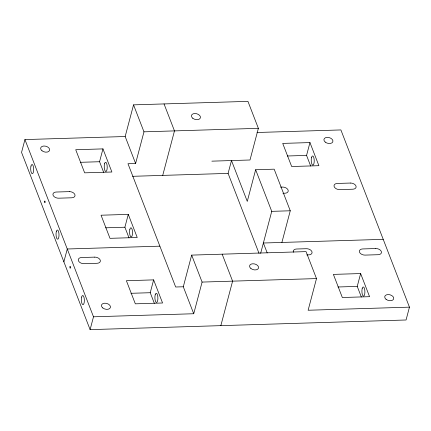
<?xml version="1.0" encoding="UTF-8"?>
<svg xmlns="http://www.w3.org/2000/svg" width="431" height="431" viewBox="0 0 431 431"><rect width="100%" height="100%" fill="white"/><g stroke="black" fill="none" stroke-linecap="round" stroke-linejoin="round"><path stroke-width="0.65" d="M24.939 139.579L93.495 316.796L193.729 313.741L183.299 286.771L175.67 287.003L127.98 163.721L135.609 163.484L125.173 136.519L24.939 139.579L21.55 152.412L90.106 329.634L406.061 319.991L409.45 307.152L340.894 129.936L257.016 132.495M63.874 261.827L67.268 248.994L159.874 246.166M103.672 172.346L99.561 161.727L102.955 148.889L75.716 149.724L84.659 172.836L111.893 172.007L102.955 148.889M125.173 136.519L133.54 104.857L247.938 101.366L258.368 128.336L250.002 159.993L211.874 161.156M90.106 329.634L93.495 316.796M135.609 163.484L143.97 131.827L133.54 104.857M129.004 237.842L124.898 227.218L128.287 214.385L101.053 215.214L109.991 238.332L137.23 237.503L128.287 214.385M162.724 175.39L174.48 130.895L164.044 103.93M154.341 303.338L150.236 292.714L153.625 279.881L126.385 280.71L135.329 303.828L162.568 302.993L153.625 279.881M183.299 286.771L191.66 255.109L306.058 251.618L316.494 278.588L308.127 310.245L409.45 307.152M259.02 253.342L228.091 173.397L231.485 160.558L247.281 201.396L255.642 169.739L274.164 169.173L290.262 210.781L281.896 242.443M193.729 313.741L202.096 282.079L191.66 255.109M220.844 325.642L232.6 281.147L222.17 254.182M260.658 253.299L271.74 211.346L255.642 169.739M310.676 166.027L306.565 155.408L309.959 142.575L282.72 143.404L291.663 166.517L318.897 165.687L309.959 142.575M361.345 297.018L357.24 286.394L360.628 273.561L333.389 274.391L342.333 297.509L369.572 296.679L360.628 273.561M143.97 131.827L258.368 128.336M80.295 162.315L99.561 161.727M287.299 155.995L306.565 155.408M132.619 176.311L228.091 173.397M280.565 187.129L282.526 187.07A4.606 2.947 14.8 0 1 288.075 190.017A4.606 2.947 14.8 0 1 284.907 193.233L282.946 193.293M271.74 211.346L290.262 210.781M105.633 227.81L124.898 227.218M383.218 239.35L263.373 243.009L267.204 252.905M306.791 254.936L308.752 254.877A4.606 2.947 14.8 0 0 311.92 251.661A4.606 2.947 14.8 0 0 306.371 248.709L296.566 249.01A4.606 2.947 14.8 0 0 293.398 252.227M202.096 282.079L316.494 278.588M130.97 293.301L150.236 292.714M337.974 286.987L357.24 286.394M69.326 191.628L56.256 192.027A4.606 2.947 14.8 0 0 53.088 195.243A4.606 2.947 14.8 0 0 58.638 198.19L71.713 197.791A4.606 2.947 14.8 0 0 74.875 194.575A4.606 2.947 14.8 0 0 69.326 191.628M350.419 183.046L337.344 183.444A4.606 2.947 14.8 0 0 334.176 186.661A4.606 2.947 14.8 0 0 339.73 189.613L352.8 189.209A4.606 2.947 14.8 0 0 355.968 185.998A4.606 2.947 14.8 0 0 350.419 183.046M94.664 257.124L81.588 257.522A4.606 2.947 14.8 0 0 78.426 260.733A4.606 2.947 14.8 0 0 83.975 263.686L97.05 263.287A4.606 2.947 14.8 0 0 100.213 260.071A4.606 2.947 14.8 0 0 94.664 257.124M375.751 248.542L362.681 248.94A4.606 2.947 14.8 0 0 359.513 252.157A4.606 2.947 14.8 0 0 365.062 255.104L378.138 254.705A4.606 2.947 14.8 0 0 381.306 251.488A4.606 2.947 14.8 0 0 375.751 248.542M362.212 288.452A4.606 1.492 88.3 0 0 363.214 296.043A4.606 1.492 88.3 0 0 364.782 290.111A4.606 1.492 88.3 0 0 362.212 288.452M311.538 157.466A4.606 1.492 88.3 0 0 312.545 165.051A4.606 1.492 88.3 0 0 314.113 159.125A4.606 1.492 88.3 0 0 311.538 157.466M386.052 299.292A4.606 2.947 14.8 0 0 393.605 299.06A4.606 2.947 14.8 0 0 388.04 294.556A4.606 2.947 14.8 0 0 386.052 299.292M325.249 142.106A4.606 2.947 14.8 0 0 332.797 141.874A4.606 2.947 14.8 0 0 327.237 137.365A4.606 2.947 14.8 0 0 325.249 142.106M155.208 294.772A4.606 1.492 88.3 0 0 156.211 302.363A4.606 1.492 88.3 0 0 157.778 296.431A4.606 1.492 88.3 0 0 155.208 294.772M129.871 229.276A4.606 1.492 88.3 0 0 130.879 236.867A4.606 1.492 88.3 0 0 132.441 230.935A4.606 1.492 88.3 0 0 129.871 229.276M56.332 231.522A4.606 1.492 88.3 0 0 57.334 239.108A4.606 1.492 88.3 0 0 58.902 233.182A4.606 1.492 88.3 0 0 56.332 231.522M104.534 163.785A4.606 1.492 88.3 0 0 105.541 171.371A4.606 1.492 88.3 0 0 107.109 165.445A4.606 1.492 88.3 0 0 104.534 163.785M30.994 166.027A4.606 1.492 88.3 0 0 32.002 173.618A4.606 1.492 88.3 0 0 33.57 167.686A4.606 1.492 88.3 0 0 30.994 166.027M44.63 201.282A0.862 0.28 88.3 0 0 44.819 202.705A0.862 0.28 88.3 0 0 45.115 201.589A0.862 0.28 88.3 0 0 44.63 201.282M81.669 297.018A4.606 1.492 88.3 0 0 82.671 304.604A4.606 1.492 88.3 0 0 84.239 298.678A4.606 1.492 88.3 0 0 81.669 297.018M69.967 266.773A0.862 0.28 88.3 0 0 70.156 268.195A0.862 0.28 88.3 0 0 70.452 267.085A0.862 0.28 88.3 0 0 69.967 266.773M102.788 307.939A4.606 2.947 14.8 0 0 110.336 307.707A4.606 2.947 14.8 0 0 104.771 303.198A4.606 2.947 14.8 0 0 102.788 307.939M41.979 150.753A4.606 2.947 14.8 0 0 49.527 150.521A4.606 2.947 14.8 0 0 43.967 146.012A4.606 2.947 14.8 0 0 41.979 150.753M250.901 268.508A4.606 2.947 14.8 0 0 258.449 268.276A4.606 2.947 14.8 0 0 252.884 263.767A4.606 2.947 14.8 0 0 250.901 268.508M192.776 118.256A4.606 2.947 14.8 0 0 200.323 118.024A4.606 2.947 14.8 0 0 194.764 113.515A4.606 2.947 14.8 0 0 192.776 118.256"/></g></svg>
